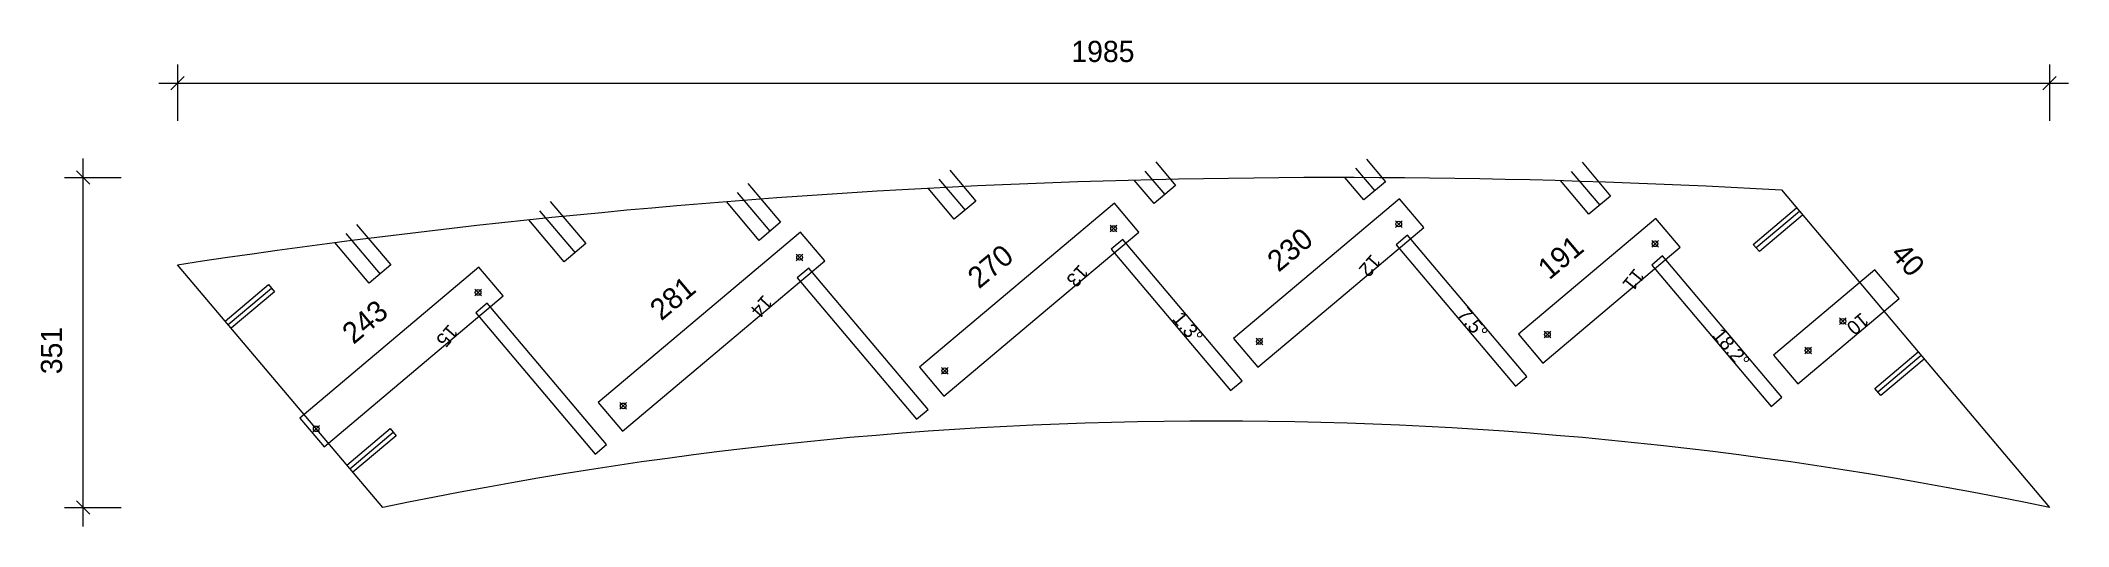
# Model space of a CAD drawing. Header units: millimetres. Extents: x -145 to 2005, y -20 to 496.
import ezdxf
from ezdxf.enums import TextEntityAlignment as Align

# ---------------------------------------------------------------- set-up
doc = ezdxf.new("R2010")
doc.units = ezdxf.units.MM
for name, color, linetype in [('CONTOUR', 7, 'CONTINUOUS'), ('CUT_RISER', 7, 'CONTINUOUS'), ('CUT_STEP', 7, 'CONTINUOUS'), ('CUT_STEPTEXT', 7, 'CONTINUOUS'), ('DIMLINES', 7, 'CONTINUOUS'), ('DIMLINESTEXT', 7, 'CONTINUOUS'), ('DRILLINGSOTHER', 7, 'CONTINUOUS'), ('DRILLINGSSIDE', 7, 'CONTINUOUS')]:
    doc.layers.add(name, color=color, linetype=linetype)

msp = doc.modelspace()

# ---------------------------------------------------------------- linework, layer by layer
at = {"layer": 'CONTOUR', "color": 0, "linetype": '0'}
msp.add_lwpolyline([(1984.769, 0, 0.104), (217.492, 0), (0, 257.899, -0.052), (1700.372, 337.234), (1984.769, 0)], format="xyb", dxfattribs=at)
at = {"layer": 'CUT_RISER', "color": 1, "linetype": '1'}
for points in [[(1128.535, 134.757), (1065.276, 209.769), (1002.016, 284.781), (989.788, 274.469), (1116.307, 124.445), (1128.535, 134.757)], [(1430.624, 139.337), (1367.365, 214.349), (1304.106, 289.361), (1291.98, 279.134), (1418.498, 129.11), (1430.624, 139.337)], [(1701.052, 117.215), (1637.793, 192.227), (1574.534, 267.239), (1562.913, 257.439), (1689.431, 107.415), (1701.052, 117.215)], [(795.618, 104.18), (732.359, 179.192), (669.099, 254.204), (656.868, 243.889), (783.387, 93.865), (795.618, 104.18)], [(454.793, 66.934), (391.534, 141.946), (328.275, 216.958), (316.043, 206.643), (442.562, 56.619), (454.793, 66.934)]]:
    msp.add_lwpolyline(points, dxfattribs=at)
at = {"layer": 'CUT_STEP', "color": 1, "linetype": '1'}
for points in [[(812.436, 118.363), (915.722, 205.466), (1019.008, 292.569), (993.22, 323.147), (786.649, 148.941), (812.436, 118.363)], [(1145.353, 148.94), (1233.353, 223.153), (1321.354, 297.366), (1295.567, 327.944), (1119.566, 179.518), (1145.353, 148.94)], [(1447.442, 153.52), (1520.282, 214.947), (1593.123, 276.375), (1567.335, 306.953), (1421.655, 184.098), (1447.442, 153.52)], [(471.611, 81.117), (578.847, 171.551), (686.083, 261.986), (660.296, 292.564), (445.824, 111.695), (471.611, 81.117)], [(159.835, 68.368), (252.547, 146.554), (345.258, 224.739), (319.471, 255.318), (134.048, 98.946), (129.461, 95.078), (155.249, 64.5), (159.835, 68.368)], [(1717.87, 131.398), (1769.211, 174.696), (1820.553, 217.993), (1825.14, 221.861), (1799.352, 252.439), (1794.766, 248.571), (1692.083, 161.977), (1717.87, 131.398)]]:
    msp.add_lwpolyline(points, dxfattribs=at)
at = {"layer": 'DIMLINES', "color": 0}
for p, q in [((7.071, 457.578), (-7.071, 443.436)), ((0, 470.507), (0, 410.507)), ((1991.84, 457.578), (1977.698, 443.436)), ((1984.769, 470.507), (1984.769, 410.507)), ((-20, 450.507), (2004.769, 450.507)), ((-100, -20), (-100, 370.507)), ((-120, 350.507), (-60, 350.507)), ((-107.071, 357.578), (-92.929, 343.436)), ((-120, 0), (-60, 0)), ((-107.071, 7.071), (-92.929, -7.071))]:
    msp.add_line(p, q, dxfattribs=at)
at = {"layer": 'DRILLINGSOTHER', "color": 3}
for p, q in [((1298.236, 304.586), (1291.165, 297.515)), ((1291.166, 304.586), (1298.235, 297.515)), ((995.889, 299.79), (988.818, 292.719)), ((988.819, 299.79), (995.888, 292.719)), ((1570.004, 283.596), (1562.933, 276.524)), ((1562.934, 283.596), (1570.003, 276.524)), ((662.965, 269.206), (655.894, 262.135)), ((655.895, 269.206), (662.964, 262.135)), ((322.14, 231.96), (315.069, 224.889)), ((315.07, 231.96), (322.139, 224.889)), ((1769.15, 201.36), (1762.079, 194.289)), ((1762.08, 201.36), (1769.149, 194.289)), ((1150.442, 179.948), (1143.371, 172.877)), ((1143.372, 179.948), (1150.441, 172.877)), ((1455.877, 187.35), (1448.806, 180.278)), ((1448.807, 187.35), (1455.876, 180.278)), ((1732.31, 170.292), (1725.239, 163.221)), ((1725.24, 170.292), (1732.309, 163.221)), ((816.838, 148.792), (809.767, 141.72)), ((809.768, 148.792), (816.837, 141.72)), ((476.013, 111.545), (468.942, 104.474)), ((468.943, 111.545), (476.012, 104.474)), ((150.477, 87.193), (143.406, 80.122)), ((143.407, 87.193), (150.476, 80.122))]:
    msp.add_line(p, q, dxfattribs=at)
for centre in [(1294.7, 301.051), (992.354, 296.254), (1566.469, 280.06), (659.429, 265.67), (318.604, 228.424), (1765.614, 197.825), (1146.906, 176.413), (1452.342, 183.814), (1728.774, 166.757), (813.302, 145.256), (472.478, 108.01), (146.942, 83.657)]:
    msp.add_circle(centre, 3, dxfattribs=at)
at = {"layer": 'DRILLINGSSIDE', "color": 3}
for p, q in [((807.134, 348.617), (834.854, 315.747)), ((1025.622, 357.306), (1046.681, 332.335)), ((1248.998, 360.198), (1269.198, 336.245)), ((1477.599, 356.894), (1507.796, 321.087)), ((593.239, 334.482), (627.912, 293.368)), ((383.682, 315.204), (421.326, 270.566)), ((1719.713, 314.301), (1673.845, 275.62)), ((178.236, 291.051), (214.634, 247.89)), ((53.68, 194.245), (99.548, 232.926)), ((1848.649, 161.41), (1802.781, 122.729)), ((182.616, 41.355), (228.484, 80.036))]:
    msp.add_line(p, q, dxfattribs=at)
at = {"layer": 'DRILLINGSSIDE', "color": 3, "linetype": '3'}
for points in [[(1037.089, 366.976), (1058.147, 342.005), (1035.214, 322.664), (1014.155, 347.635)], [(1260.465, 369.868), (1280.665, 345.915), (1257.732, 326.574), (1237.532, 350.527)], [(1489.066, 366.564), (1519.263, 330.757), (1496.329, 311.417), (1466.133, 347.224)], [(604.706, 344.152), (639.378, 303.038), (616.445, 283.698), (581.772, 324.812)], [(818.601, 358.288), (846.321, 325.417), (823.387, 306.077), (795.667, 338.947)], [(395.149, 324.874), (432.793, 280.236), (409.859, 260.896), (372.215, 305.534)], [(1722.936, 310.478), (1677.069, 271.798), (1670.622, 279.442), (1716.489, 318.123)], [(189.703, 300.721), (226.101, 257.561), (203.167, 238.22), (166.769, 281.381)], [(50.457, 198.068), (96.324, 236.749), (102.771, 229.104), (56.904, 190.423)], [(1851.872, 157.588), (1806.005, 118.907), (1799.558, 126.552), (1845.425, 165.232)], [(179.393, 45.177), (225.26, 83.858), (231.707, 76.213), (185.84, 37.533)]]:
    msp.add_lwpolyline(points, dxfattribs=at)

# ---------------------------------------------------------------- texts
at = {"layer": 'CUT_STEPTEXT'}
for s, rotation, p in [('12', 229, (1277.354, 260.259)), ('13', 228, (967.365, 249.018)), ('11', 231, (1556.703, 245.661)), ('14', 228, (632.465, 216.768)), ('15', 229, (298.902, 185.647)), ('10', 220, (1794.882, 196.344))]:
    msp.add_text(s, height=15, rotation=rotation, dxfattribs=at).set_placement(p, align=Align.TOP_LEFT)
at = {"layer": 'DIMLINESTEXT'}
msp.add_text('1985', height=22.5, dxfattribs=at).set_placement((947.581, 495.507), align=Align.TOP_LEFT)
for s, height, rotation, p in [('230', 22.5, 40, (1152.868, 266.469)), ('191', 22.5, 40, (1439.797, 258.263)), ('270', 22.5, 40, (835.236, 248.782)), ('40', 22.5, -49, (1832.204, 283.286)), ('281', 22.5, 40, (498.362, 214.867)), ('243', 22.5, 40, (172.062, 189.87)), ('1.3°', 15, 310, (1065.276, 209.769)), ('7.5°', 15, 310, (1367.365, 214.349)), ('351', 22.5, 90, (-145, 141.651)), ('18.2°', 15, 310, (1637.793, 192.227))]:
    msp.add_text(s, height=height, rotation=rotation, dxfattribs=at).set_placement(p, align=Align.TOP_LEFT)

doc.saveas('drawing.dxf')
